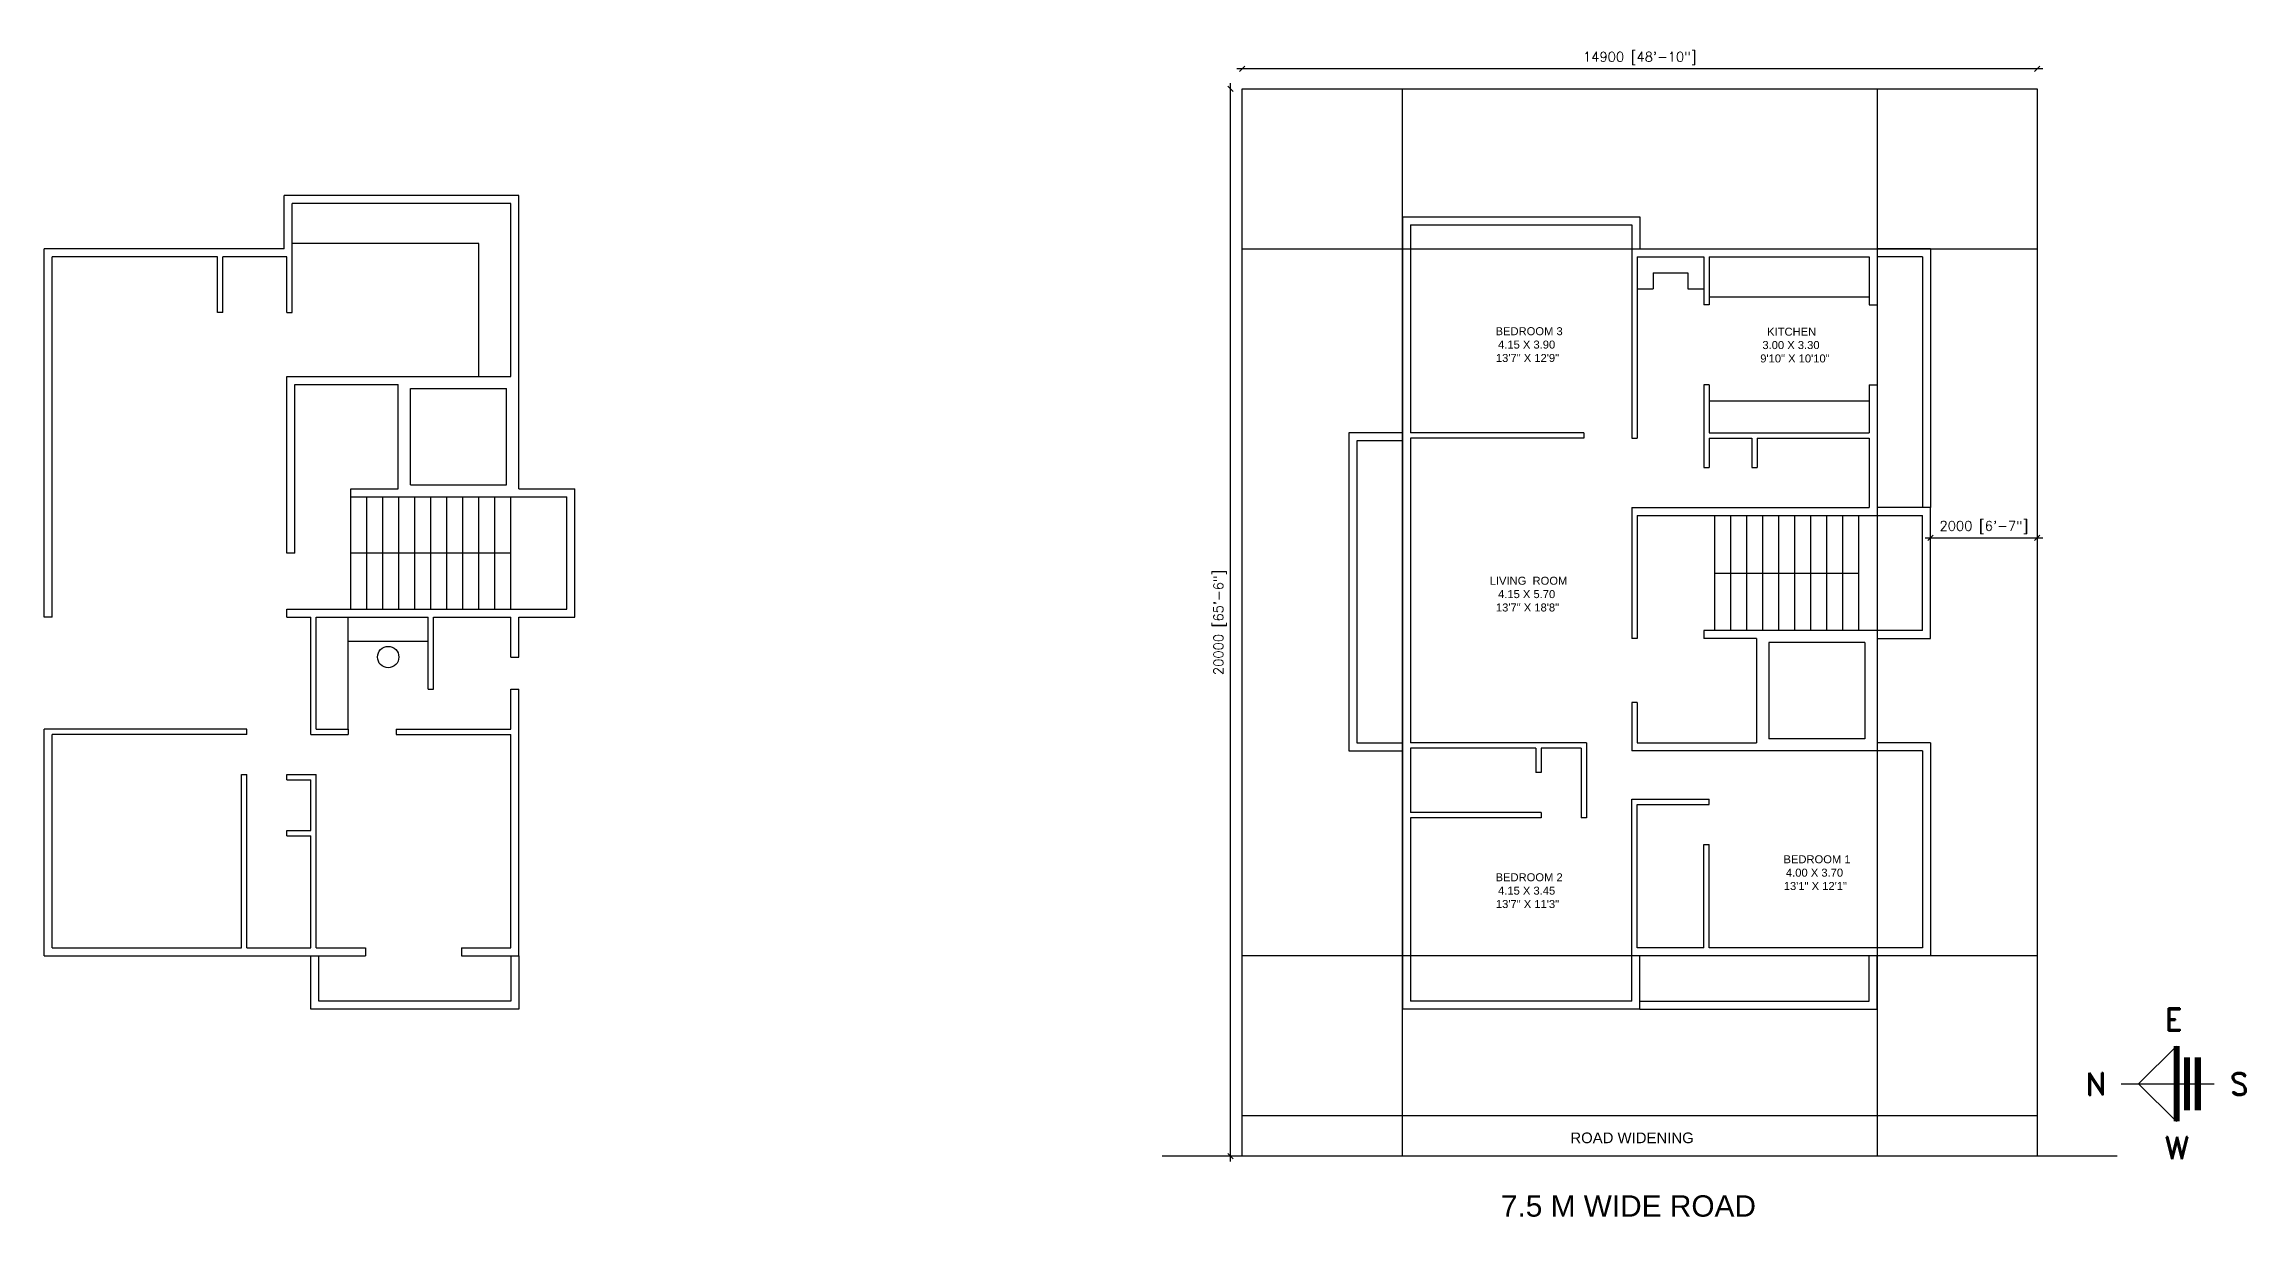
# Model space of a CAD drawing. Extents: x -17 to 217, y 0 to 30.
# Drawn here: x -17.08 to 24.19, y 4.43 to 26.41 of the extents above; entities that cross this region are included whole.
import ezdxf
from ezdxf.lldxf.tags import DXFTag

# ---------------------------------------------------------------- set-up
doc = ezdxf.new("R2010")
doc.units = 0
doc.header["$MEASUREMENT"] = 0
doc.layers.get('0').update_dxf_attribs({"linetype": 'CONTINUOUS'})
doc.layers.get('DEFPOINTS').update_dxf_attribs({"linetype": 'CONTINUOUS'})
for name, color, linetype in [('ALL_FURNITURE', 34, 'CONTINUOUS'), ('ANNOTATION', 21, 'CONTINUOUS'), ('DIMENSION', 184, 'CONTINUOUS'), ('ELEVATION', 30, 'CONTINUOUS'), ('MARGIN', 2, 'CONTINUOUS'), ('PLOT_BOUNDARY', 1, 'CONTINUOUS'), ('TEXT', 7, 'CONTINUOUS'), ('THIN', 250, 'CONTINUOUS'), ('WALL', 7, 'CONTINUOUS')]:
    doc.layers.add(name, color=color, linetype=linetype)
doc.layers.get('0').off()
doc.layers.get('0').freeze()
doc.styles.add('ROMAND', font='romand.shx', dxfattribs={"height": 0.175})
doc.styles.add('ROMANS', font='romans.shx', dxfattribs={"height": 0.18})
doc.styles.get("Standard").update_dxf_attribs({"font": 'arial.ttf'})
tags = doc.linetypes.add('DASHED2', pattern=[0.375, 0.25, -0.125]).pattern_tags.tags
tags[6:7] = [DXFTag(74, 4), DXFTag(75, 0), DXFTag(340, '0'), DXFTag(46, 1.0), DXFTag(50, 0.0), DXFTag(44, 0.0), DXFTag(45, 0.0)]
tags[4:5] = [DXFTag(74, 4), DXFTag(75, 0), DXFTag(340, '0'), DXFTag(46, 1.0), DXFTag(50, 0.0), DXFTag(44, 0.0), DXFTag(45, 0.0)]
doc.dimstyles.new('STANDARD$0', dxfattribs={"dimtxt": 0.225, "dimasz": 0.1, "dimexe": 0.1, "dimexo": 0.05, "dimgap": 0.06, "dimtad": 1, "dimdec": 0, "dimlfac": 1000, "dimzin": 0, "dimtxsty": 'ROMANS', "dimblk": 'ARCHTICK', "dimblk1": 'OBLIQUE', "dimblk2": 'OBLIQUE', "dimsah": 1, "dimcen": 0.09, "dimdle": 0.1035, "dimse1": 1, "dimse2": 1, "dimclrd": 11, "dimclre": 11, "dimclrt": 7, "dimazin": 3, "dimtfac": 1, "dimtdec": 0, "dimtofl": 0, "dimtmove": 0, "dimatfit": 3, "dimtolj": 1, "dimtzin": 0})

# ---------------------------------------------------------------- blocks, each defined once
blk = doc.blocks.new('N')
at = {"layer": 'THIN', "color": 1}
for p, q in [((-1070.702, -625.9), (-1069.692, -624.901)), ((-1071.163, -625.9), (-1068.694, -625.9)), ((-1070.702, -625.9), (-1069.692, -626.9))]:
    blk.add_line(p, q, dxfattribs=at)
at = {"layer": 'WALL', "color": 1, "linetype": 'CONTINUOUS'}
blk.add_line((-1069.692, -624.901), (-1069.692, -626.9), dxfattribs=at)
at = {"layer": 'WALL', "color": 1, "linetype": 'CONTINUOUS', "const_width": 0.163}
for points in [[(-1069.692, -624.901), (-1069.692, -626.9)], [(-1069.415, -625.2), (-1069.415, -626.601)], [(-1069.132, -625.2), (-1069.132, -626.601)]]:
    blk.add_lwpolyline(points, dxfattribs=at)
blk = doc.blocks.new('_OBLIQUE')
at = {"color": 0, "linetype": 'BYBLOCK'}
blk.add_line((-0.5, -0.5), (0.5, 0.5), dxfattribs=at)
blk = doc.blocks.new('*D38')
at = {"layer": 'DEFPOINTS', "color": 0}
for p in [(18.274, 17.723), (20.274, 17.723), (20.274, 17.155)]:
    blk.add_point(p, dxfattribs=at)
at = {"layer": 'WALL', "color": 11}
blk.add_line((18.17, 17.155), (20.377, 17.155), dxfattribs=at)
at = {"layer": 'WALL', "color": 11, "xscale": 0.1, "yscale": 0.1, "zscale": 0.1, "rotation": 180}
blk.add_blockref('_OBLIQUE', (18.274, 17.155), dxfattribs=at)
at = {"layer": 'WALL', "color": 11, "xscale": 0.1, "yscale": 0.1, "zscale": 0.1}
blk.add_blockref('_OBLIQUE', (20.274, 17.155), dxfattribs=at)
at = {"layer": 'WALL', "color": 7, "insert": (19.274, 17.352), "char_height": 0.18, "attachment_point": 5, "style": 'ROMANS'}
blk.add_mtext('\\A1;2000 [6\'-7"]', dxfattribs=at)
blk = doc.blocks.new('_ARCHTICK')
at = {"color": 0, "linetype": 'BYBLOCK', "const_width": 0.15}
blk.add_lwpolyline([(-0.5, -0.5), (0.5, 0.5)], dxfattribs=at)
blk = doc.blocks.new('*D41')
at = {"layer": 'DEFPOINTS', "color": 0}
for p in [(5.374, 25.946), (5.374, 25.573), (20.274, 25.573)]:
    blk.add_point(p, dxfattribs=at)
at = {"layer": 'DIMENSION', "color": 11}
blk.add_line((20.377, 25.946), (5.27, 25.946), dxfattribs=at)
at = {"layer": 'DIMENSION', "color": 11, "xscale": 0.1, "yscale": 0.1, "zscale": 0.1, "rotation": 180}
blk.add_blockref('_OBLIQUE', (5.374, 25.946), dxfattribs=at)
at = {"layer": 'DIMENSION', "color": 11, "xscale": 0.1, "yscale": 0.1, "zscale": 0.1}
blk.add_blockref('_OBLIQUE', (20.274, 25.946), dxfattribs=at)
at = {"layer": 'DIMENSION', "color": 7, "insert": (12.824, 26.143), "char_height": 0.18, "attachment_point": 5, "style": 'ROMANS'}
blk.add_mtext('\\A1;14900 [48\'-10"]', dxfattribs=at)
blk = doc.blocks.new('*D42')
at = {"layer": 'DEFPOINTS', "color": 0}
for p in [(5.153, 25.573), (5.374, 25.573), (5.374, 5.573)]:
    blk.add_point(p, dxfattribs=at)
at = {"layer": 'DIMENSION', "color": 11}
blk.add_line((5.153, 5.47), (5.153, 25.677), dxfattribs=at)
at = {"layer": 'DIMENSION', "color": 11, "xscale": 0.1, "yscale": 0.1, "zscale": 0.1}
for p, rotation in [((5.153, 25.573), 90), ((5.153, 5.573), 270)]:
    blk.add_blockref('_OBLIQUE', p, dxfattribs=dict(at, rotation=rotation))
at = {"layer": 'DIMENSION', "color": 7, "insert": (4.956, 15.573), "char_height": 0.18, "attachment_point": 5, "rotation": 90, "style": 'ROMANS'}
blk.add_mtext('\\A1;20000 [65\'-6"]', dxfattribs=at)

msp = doc.modelspace()

# ---------------------------------------------------------------- linework, layer by layer
at = {"layer": 'ALL_FURNITURE'}
for p, q in [((-8.9344, 22.6734), (-12.4344, 22.6734)), ((-8.9344, 20.1834), (-8.9344, 22.6734)), ((-11.3844, 13.5734), (-11.3844, 15.6734)), ((-11.3844, 15.2234), (-9.8844, 15.2234))]:
    msp.add_line(p, q, dxfattribs=at)
msp.add_circle((-10.6344, 14.9238), 0.2, dxfattribs=at)
at = {"layer": 'ELEVATION'}
for p, q in [((18.2738, 22.5734), (17.2738, 22.5734)), ((18.1238, 22.4234), (17.2738, 22.4234)), ((18.1238, 22.4234), (18.1238, 17.7234)), ((18.2738, 22.5734), (18.2738, 17.7234)), ((13.0738, 22.1234), (13.7238, 22.1234)), ((13.0738, 22.1234), (13.0738, 21.8234)), ((13.7238, 22.1234), (13.7238, 21.8234)), ((12.7738, 21.8234), (13.0738, 21.8234)), ((13.7238, 21.8234), (14.0238, 21.8234)), ((14.1238, 21.6734), (17.1238, 21.6734)), ((14.1238, 19.7234), (17.1238, 19.7234)), ((-11.3344, 15.8234), (-11.3344, 17.9234)), ((-11.0344, 16.8734), (-11.0344, 17.9234)), ((-10.7344, 16.8734), (-10.7344, 17.9234)), ((-10.4344, 16.8734), (-10.4344, 17.9234)), ((-10.1344, 16.8734), (-10.1344, 17.9234)), ((-9.8344, 16.8734), (-9.8344, 17.9234)), ((-9.5344, 16.8734), (-9.5344, 17.9234)), ((-9.2344, 16.8734), (-9.2344, 17.9234)), ((-8.9344, 16.8734), (-8.9344, 17.9234)), ((-8.6344, 16.8734), (-8.6344, 17.9234)), ((-8.3344, 15.8234), (-8.3344, 17.9234)), ((14.2238, 17.5734), (14.2238, 15.4234)), ((14.5238, 17.5734), (14.5238, 16.4984)), ((14.8238, 17.5734), (14.8238, 16.4984)), ((15.1238, 17.5734), (15.1238, 16.4984)), ((15.4238, 17.5734), (15.4238, 16.4984)), ((15.7238, 17.5734), (15.7238, 16.4984)), ((16.0238, 17.5734), (16.0238, 16.4984)), ((16.3238, 17.5734), (16.3238, 16.4984)), ((16.6238, 17.5734), (16.6238, 16.4984)), ((16.9238, 17.5734), (16.9238, 15.4234)), ((-8.3344, 16.8734), (-11.3344, 16.8734)), ((14.2238, 16.4984), (16.9238, 16.4984))]:
    msp.add_line(p, q, dxfattribs=at)
at = {"layer": 'ELEVATION', "linetype": 'DASHED2'}
for p, q in [((-11.0344, 15.8234), (-11.0344, 16.8734)), ((-10.7344, 15.8234), (-10.7344, 16.8734)), ((-10.4344, 15.8234), (-10.4344, 16.8734)), ((-10.1344, 15.8234), (-10.1344, 16.8734)), ((-9.8344, 15.8234), (-9.8344, 16.8734)), ((-9.5344, 15.8234), (-9.5344, 16.8734)), ((-9.2344, 15.8234), (-9.2344, 16.8734)), ((-8.9344, 15.8234), (-8.9344, 16.8734)), ((-8.6344, 15.8234), (-8.6344, 16.8734)), ((14.5238, 16.4984), (14.5238, 15.4234)), ((14.8238, 16.4984), (14.8238, 15.4234)), ((15.1238, 16.4984), (15.1238, 15.4234)), ((15.4238, 16.4984), (15.4238, 15.4234)), ((15.7238, 16.4984), (15.7238, 15.4234)), ((16.0238, 16.4984), (16.0238, 15.4234)), ((16.3238, 16.4984), (16.3238, 15.4234)), ((16.6238, 16.4984), (16.6238, 15.4234))]:
    msp.add_line(p, q, dxfattribs=at)
at = {"layer": 'ELEVATION'}
for points in [[(8.3738, 19.1234), (8.3738, 19.1234), (7.3738, 19.1234), (7.3738, 13.1634), (8.3738, 13.1634)], [(8.3738, 18.9734), (7.5238, 18.9734), (7.5238, 13.3134), (8.3738, 13.3134)], [(-8.1844, 9.3234), (-8.1844, 8.3234), (-12.0844, 8.3234), (-12.0844, 9.3234)], [(-8.3344, 9.3234), (-8.3344, 8.4734), (-11.9344, 8.4734), (-11.9344, 9.3234)], [(12.8238, 8.4734), (12.8238, 8.4734), (12.8238, 8.4734), (17.1238, 8.4734), (17.1238, 9.3234)], [(12.8238, 8.3234), (12.8238, 8.3234), (17.2738, 8.3234), (17.2738, 9.3234)]]:
    msp.add_lwpolyline(points, dxfattribs=at)
at = {"layer": 'MARGIN'}
for p, q in [((8.3738, 5.5734), (8.3738, 25.5734)), ((17.2738, 25.5734), (17.2738, 5.5734)), ((5.3738, 22.5734), (20.2738, 22.5734)), ((20.2738, 9.3234), (5.3738, 9.3234))]:
    msp.add_line(p, q, dxfattribs=at)
at = {"layer": 'PLOT_BOUNDARY'}
for p, q in [((5.3738, 5.5734), (5.3738, 25.5734)), ((5.3738, 25.5734), (20.2738, 25.5734)), ((20.2738, 25.5734), (20.2738, 5.5734)), ((20.2738, 6.3234), (5.3738, 6.3234)), ((21.7738, 5.5734), (3.8738, 5.5734))]:
    msp.add_line(p, q, dxfattribs=at)
at = {"layer": 'WALL'}
for p, q in [((-8.1844, 23.5734), (-12.5844, 23.5734)), ((-12.5844, 22.5734), (-12.5844, 23.5734)), ((-8.1844, 18.0734), (-8.1844, 23.5734)), ((-8.3344, 23.4234), (-12.4344, 23.4234)), ((-12.4344, 21.3834), (-12.4344, 23.4234)), ((-8.3344, 20.1834), (-8.3344, 23.4234)), ((8.3738, 23.1734), (8.3738, 8.3234)), ((8.3738, 23.1734), (12.8238, 23.1734)), ((12.8238, 23.1734), (12.8238, 22.5734)), ((8.5238, 23.0234), (8.5238, 19.1234)), ((8.5238, 23.0234), (12.6738, 23.0234)), ((12.6738, 23.0234), (12.6738, 19.0234)), ((-17.0844, 15.6734), (-17.0844, 22.5734)), ((-12.5844, 22.5734), (-17.0844, 22.5734)), ((-16.9344, 15.6734), (-16.9344, 22.4234)), ((-13.8344, 22.4234), (-16.9344, 22.4234)), ((-13.8344, 21.3834), (-13.8344, 22.4234)), ((-13.7344, 21.3834), (-13.7344, 22.4234)), ((-12.5344, 22.4234), (-13.7344, 22.4234)), ((-12.5344, 21.3834), (-12.5344, 22.4234)), ((12.7738, 22.4234), (12.7738, 19.0234)), ((12.7738, 22.4234), (14.0238, 22.4234)), ((12.8238, 22.5734), (17.2738, 22.5734)), ((14.0238, 22.4234), (14.0238, 21.5234)), ((14.1238, 22.4234), (14.1238, 21.5234)), ((14.1238, 22.4234), (17.1238, 22.4234)), ((17.1238, 22.4234), (17.1238, 21.5234)), ((17.2738, 22.5734), (17.2738, 21.5234)), ((14.1238, 21.5234), (14.0238, 21.5234)), ((17.1238, 21.5234), (17.2738, 21.5234)), ((-13.7344, 21.3834), (-13.8344, 21.3834)), ((-12.5344, 21.3834), (-12.4344, 21.3834)), ((-12.5344, 20.1834), (-8.3344, 20.1834)), ((-12.5344, 16.8734), (-12.5344, 20.1834)), ((-12.3844, 20.0334), (-10.4444, 20.0334)), ((-12.3844, 16.8734), (-12.3844, 20.0334)), ((-10.4444, 18.0734), (-10.4444, 20.0334)), ((-10.2144, 19.9534), (-8.4144, 19.9534)), ((-10.2144, 18.1534), (-10.2144, 19.9534)), ((-8.4144, 18.1534), (-8.4144, 19.9534)), ((14.1238, 20.0234), (14.0238, 20.0234)), ((14.0238, 20.0234), (14.0238, 18.4734)), ((14.1238, 20.0234), (14.1238, 19.1234)), ((17.1238, 20.0234), (17.2738, 20.0234)), ((17.1238, 20.0234), (17.1238, 19.1234)), ((17.2738, 20.0234), (17.2738, 17.7234)), ((11.7738, 19.1234), (8.5238, 19.1234)), ((11.7738, 19.0234), (8.5238, 19.0234)), ((8.5238, 19.0234), (8.5238, 13.3134)), ((11.7738, 19.1234), (11.7738, 19.0234)), ((12.6738, 19.0234), (12.7738, 19.0234)), ((14.1238, 19.1234), (17.1238, 19.1234)), ((14.1238, 19.0234), (14.9238, 19.0234)), ((14.1238, 19.0234), (14.1238, 18.4734)), ((14.9238, 19.0234), (14.9238, 18.4734)), ((15.0238, 19.0234), (15.0238, 18.4734)), ((15.0238, 19.0234), (17.1238, 19.0234)), ((17.1238, 19.0234), (17.1238, 17.7234)), ((14.0238, 18.4734), (14.1238, 18.4734)), ((14.9238, 18.4734), (15.0238, 18.4734)), ((-11.3344, 18.0734), (-10.4444, 18.0734)), ((-11.3344, 17.9234), (-11.3344, 18.0734)), ((-11.3344, 17.9234), (-7.2844, 17.9234)), ((-10.2144, 18.1534), (-8.4144, 18.1534)), ((-8.1844, 18.0734), (-7.1344, 18.0734)), ((-7.2844, 15.8234), (-7.2844, 17.9234)), ((-7.1344, 15.6734), (-7.1344, 18.0734)), ((12.6738, 17.7234), (17.1238, 17.7234)), ((12.6738, 17.7234), (12.6738, 15.2734)), ((12.7738, 17.5734), (18.1238, 17.5734)), ((12.7738, 17.5734), (12.7738, 15.2734)), ((18.2738, 17.7234), (17.2738, 17.7234)), ((18.1238, 15.4234), (18.1238, 17.5734)), ((18.2738, 15.2734), (18.2738, 17.7234)), ((-12.3844, 16.8734), (-12.5344, 16.8734)), ((-12.5344, 15.8234), (-7.2844, 15.8234)), ((-12.5344, 15.6734), (-12.5344, 15.8234)), ((-16.9344, 15.6734), (-17.0844, 15.6734)), ((-12.5344, 15.6734), (-12.0844, 15.6734)), ((-12.0844, 13.4734), (-12.0844, 15.6734)), ((-11.9844, 13.5734), (-11.9844, 15.6734)), ((-11.9844, 15.6734), (-9.8844, 15.6734)), ((-9.8844, 14.3234), (-9.8844, 15.6734)), ((-9.7844, 14.3234), (-9.7844, 15.6734)), ((-9.7844, 15.6734), (-8.3344, 15.6734)), ((-8.3344, 14.9234), (-8.3344, 15.6734)), ((-8.1844, 14.9234), (-8.1844, 15.6734)), ((-8.1844, 15.6734), (-7.1344, 15.6734)), ((12.7738, 15.2734), (12.6738, 15.2734)), ((18.1238, 15.4234), (14.0238, 15.4234)), ((14.0238, 15.4234), (14.0238, 15.2734)), ((15.0138, 15.2734), (14.0238, 15.2734)), ((15.0138, 15.2734), (15.0138, 13.3134)), ((17.2738, 15.2734), (18.2738, 15.2734)), ((17.2738, 15.2734), (17.2738, 13.3134)), ((-8.3344, 14.9234), (-8.1844, 14.9234)), ((17.0438, 15.1934), (15.2438, 15.1934)), ((15.2438, 15.1934), (15.2438, 13.3934)), ((17.0438, 15.1934), (17.0438, 13.3934)), ((-9.8844, 14.3234), (-9.7844, 14.3234)), ((-8.3344, 13.5734), (-8.3344, 14.3234)), ((-8.3344, 14.3234), (-8.1844, 14.3234)), ((-8.1844, 9.3234), (-8.1844, 14.3234)), ((12.7738, 14.0734), (12.6738, 14.0734)), ((12.6738, 14.0734), (12.6738, 13.1634)), ((12.7738, 14.0734), (12.7738, 13.3134)), ((-17.0844, 9.3234), (-17.0844, 13.5734)), ((-13.2844, 13.5734), (-17.0844, 13.5734)), ((-16.9344, 9.4734), (-16.9344, 13.4734)), ((-13.2844, 13.4734), (-16.9344, 13.4734)), ((-13.2844, 13.4734), (-13.2844, 13.5734)), ((-12.0844, 13.4734), (-11.3844, 13.4734)), ((-11.9844, 13.5734), (-11.3844, 13.5734)), ((-11.3844, 13.5734), (-11.3844, 13.4734)), ((-10.4844, 13.5734), (-10.4844, 13.4734)), ((-10.4844, 13.5734), (-8.3344, 13.5734)), ((-10.4844, 13.4734), (-8.3344, 13.4734)), ((-8.3344, 9.4734), (-8.3344, 13.4734)), ((11.8238, 13.3134), (8.5238, 13.3134)), ((8.5238, 13.2134), (8.5238, 12.0134)), ((10.8738, 13.2134), (8.5238, 13.2134)), ((10.8738, 13.2134), (10.8738, 12.7634)), ((11.7238, 13.2134), (10.9738, 13.2134)), ((10.9738, 13.2134), (10.9738, 12.7634)), ((11.7238, 13.2134), (11.7238, 11.9134)), ((11.8238, 13.3134), (11.8238, 11.9134)), ((12.7738, 13.3134), (15.0138, 13.3134)), ((17.0438, 13.3934), (15.2438, 13.3934)), ((18.2738, 13.3134), (17.2738, 13.3134)), ((18.2738, 13.3134), (18.2738, 9.3234)), ((18.1238, 13.1634), (12.6738, 13.1634)), ((18.1238, 13.1634), (18.1238, 9.4734)), ((-13.3844, 9.4734), (-13.3844, 12.7234)), ((-13.3844, 12.7234), (-13.2844, 12.7234)), ((-13.2844, 9.4734), (-13.2844, 12.7234)), ((-12.5344, 12.7234), (-11.9844, 12.7234)), ((-12.5344, 12.6234), (-12.5344, 12.7234)), ((-12.5344, 12.6234), (-12.0844, 12.6234)), ((-12.0844, 11.6734), (-12.0844, 12.6234)), ((-11.9844, 9.4734), (-11.9844, 12.7234)), ((10.9738, 12.7634), (10.8738, 12.7634)), ((10.9738, 12.0134), (8.5238, 12.0134)), ((10.9738, 12.0134), (10.9738, 11.9134)), ((12.6738, 8.4734), (12.6738, 12.2634)), ((12.6738, 12.2634), (14.1238, 12.2634)), ((12.7738, 9.4734), (12.7738, 12.1634)), ((12.7738, 12.1634), (14.1238, 12.1634)), ((14.1238, 12.1634), (14.1238, 12.2634)), ((-12.5344, 11.6734), (-12.0844, 11.6734)), ((-12.5344, 11.5734), (-12.5344, 11.6734)), ((-12.5344, 11.5734), (-12.0844, 11.5734)), ((-12.0844, 9.4734), (-12.0844, 11.5734)), ((10.9738, 11.9134), (8.5238, 11.9134)), ((8.5238, 11.9134), (8.5238, 8.4734)), ((11.8238, 11.9134), (11.7238, 11.9134)), ((14.0238, 9.4734), (14.0238, 11.4134)), ((14.0238, 11.4134), (14.1238, 11.4134)), ((14.1238, 9.4734), (14.1238, 11.4134)), ((-17.0844, 9.3234), (-11.0594, 9.3234)), ((-16.9344, 9.4734), (-13.3844, 9.4734)), ((-13.2844, 9.4734), (-12.0844, 9.4734)), ((-11.9844, 9.4734), (-11.0594, 9.4734)), ((-11.0594, 9.4734), (-11.0594, 9.3234)), ((-9.2594, 9.4734), (-9.2594, 9.3234)), ((-9.2594, 9.4734), (-8.3344, 9.4734)), ((-9.2594, 9.3234), (-8.1844, 9.3234)), ((14.0238, 9.4734), (12.7738, 9.4734)), ((18.2738, 9.3234), (12.8238, 9.3234)), ((12.8238, 8.3234), (12.8238, 9.3234)), ((18.1238, 9.4734), (14.1238, 9.4734)), ((12.8238, 8.3234), (8.3738, 8.3234)), ((12.6738, 8.4734), (8.5238, 8.4734))]:
    msp.add_line(p, q, dxfattribs=at)

# ---------------------------------------------------------------- block references
at = {"layer": 'ANNOTATION', "ltscale": 0.1, "xscale": 0.7070444588078999, "yscale": 0.7070444588078999, "zscale": 0.7070444588078999}
msp.add_blockref('N', (779.2059, 449.4671), dxfattribs=at)

# ---------------------------------------------------------------- texts
at = {"layer": 'ANNOTATION', "color": 7, "style": 'ROMAND'}
for s, p in [('E', (22.6592, 7.92)), ('N', (21.1766, 6.7113)), ('S', (23.8785, 6.7113)), ('W', (22.6592, 5.5123))]:
    msp.add_text(s, height=0.4212, dxfattribs=at).set_placement(p)
at = {"layer": 'TEXT'}
for s, p in [('BEDROOM 3', (10.1219, 20.955)), (' KITCHEN', (15.1521, 20.9462)), ('4.15 X 3.90', (10.1675, 20.7044)), ('3.00 X 3.30', (15.122, 20.6955)), ('13\'7" X 12\'9"', (10.1274, 20.4538)), ('9\'10" X 10\'10"', (15.0819, 20.4449)), ('LIVING  ROOM', (10.0109, 16.2791)), ('4.15 X 5.70', (10.1675, 16.0284)), ('13\'7" X 18\'8"', (10.1274, 15.7778)), ('BEDROOM 1', (15.5175, 11.0591)), ('BEDROOM 2', (10.1219, 10.722)), ('4.00 X 3.70', (15.5631, 10.8085)), ('13\'7" X 11\'3"', (10.1274, 10.2208)), ('4.15 X 3.45', (10.1675, 10.4714)), ('13\'1" X 12\'1"', (15.5229, 10.5579))]:
    msp.add_text(s, height=0.15, dxfattribs=at).set_placement(p)
at = {"layer": 'TEXT', "color": 7}
for s, height, p in [('ROAD WIDENING', 0.2, (11.5229, 5.8139)), ('7.5 M WIDE ROAD', 0.4, (10.221, 4.437))]:
    msp.add_text(s, height=height, dxfattribs=at).set_placement(p)

# ---------------------------------------------------------------- dimensions: what is measured, and where the dimension line sits
at = {"layer": 'DIMENSION'}
dim = msp.add_linear_dim(base=(5.3738, 25.9458), p1=(20.2738, 25.5734), p2=(5.3738, 25.5734), dimstyle='STANDARD$0', dxfattribs=at)
dim.commit()
dim.dimension.update_dxf_attribs({"geometry": '*D41', "text_midpoint": (12.8238, 26.143)})
dim = msp.add_linear_dim(base=(5.1531, 25.5734), p1=(5.3738, 5.5734), p2=(5.3738, 25.5734), angle=90, dimstyle='STANDARD$0', dxfattribs=at)
dim.commit()
dim.dimension.update_dxf_attribs({"geometry": '*D42', "text_midpoint": (4.9559, 15.5734)})
at = {"layer": 'WALL'}
dim = msp.add_linear_dim(base=(20.2738, 17.155), p1=(18.2738, 17.7234), p2=(20.2738, 17.7234), dimstyle='STANDARD$0', dxfattribs=at)
dim.commit()
dim.dimension.update_dxf_attribs({"geometry": '*D38', "text_midpoint": (19.2738, 17.3521)})

doc.saveas('drawing.dxf')
